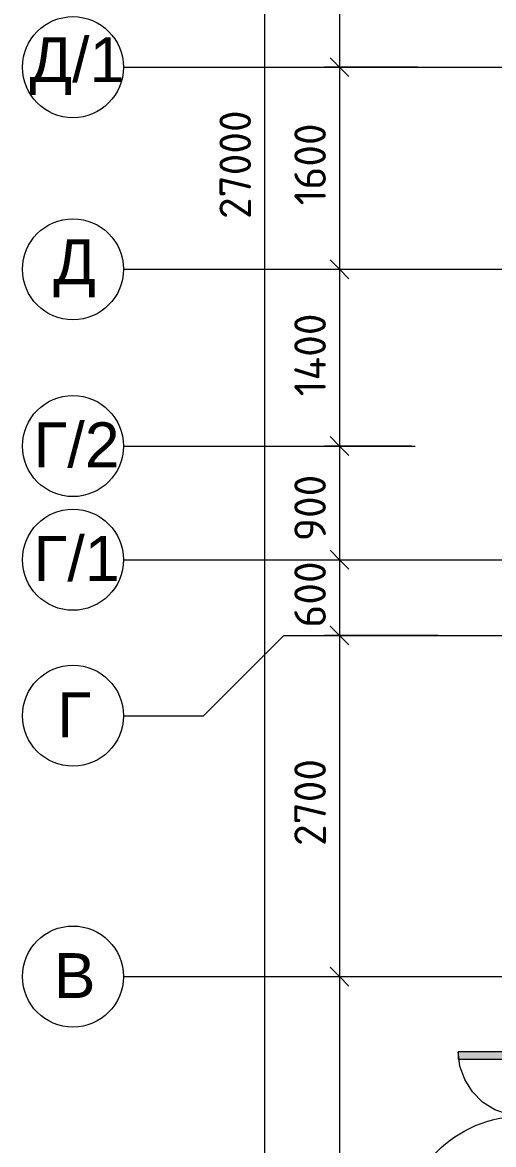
# Model space of a CAD drawing. Header units: millimetres. Extents: x -3817 to 677485, y -22715 to 103890.
# Drawn here: x -3817 to -86, y 8381 to 17265 of the extents above; entities that cross this region are included whole.
import ezdxf

# ---------------------------------------------------------------- set-up
doc = ezdxf.new("R2010")
doc.units = ezdxf.units.MM
doc.layers.add('PDF _Геометрия', color=7, linetype='Continuous', true_color=0x1d1d1d)
doc.layers.add('PDF _Сплошная заливка', color=7, linetype='Continuous', true_color=0xffffff)
doc.layers.add('PDF _Текст', color=7, linetype='Continuous')
doc.styles.add('PDF ArialMT', font='arial.ttf')
doc.styles.add('PDF ISOCPEUR', font='isocpeur.ttf')

msp = doc.modelspace()

# ---------------------------------------------------------------- hatches: boundary and pattern name
at = {"layer": 'PDF _Сплошная заливка', "transparency": 33554559}
for color, points in [(1, [(-1157.1, 10998.7), (-1156.2, 10998.7), (-1156.2, 10998.9), (-1172.4, 10998.9), (-1172.4, 10998.7), (-1158.7, 10998.7)]), (1, [(-1132.6, 10998.7), (-1132.6, 10998.9), (-1148.8, 10998.9), (-1148.8, 10998.7), (-1140.7, 10998.7)]), (1, [(-1107.8, 10998.7), (-1107.8, 10998.9), (-1125.7, 10998.9), (-1125.7, 10998.7), (-1107.9, 10998.7)]), (1, [(-1091.6, 10998.8), (-1059.4, 10998.8), (-1059.4, 10998.9), (-1099.3, 10998.9), (-1099.3, 10998.8)]), (1, [(-979.2, 10998.7), (-979.1, 10998.7), (-979.2, 10998.9), (-995.4, 10998.8), (-995.4, 10998.7), (-989, 10998.7)]), (1, [(-953.8, 10985), (-953.7, 10985), (-953.7, 10996.8), (-953.8, 10996.8), (-953.8, 10985)]), (1, [(-947.6, 10996.7), (-945.4, 10996.8), (-945.4, 10996.8), (-953.7, 10996.8), (-953.6, 10996.7), (-952.5, 10996.7)]), (1, [(-945.3, 10985), (-945.3, 10985.1), (-953.7, 10985.1), (-953.7, 10985), (-948.7, 10985)]), (1, [(-952.7, 10995.6), (-945.4, 10995.7), (-945.4, 10995.8), (-952.7, 10995.7), (-952.7, 10995.6)]), (1, [(-952.7, 10986.1), (-952.6, 10986.1), (-952.7, 10995.6), (-952.7, 10995.6), (-952.7, 10986.1)]), (1, [(-952.7, 10986.1), (-945.4, 10986.1), (-945.4, 10986.2), (-952.6, 10986.1), (-952.7, 10986.1), (-952.7, 10986.1)]), (1, [(-770.9, 10950.7), (-750, 10950.8), (-750, 10950.9), (-783.6, 10950.8), (-783.5, 10950.7), (-772.5, 10950.7)]), (1, [(-949.8, 10817), (-949.8, 10817.2), (-956.5, 10817.1), (-956.5, 10817), (-952.5, 10817)]), (256, [(-16.7, 9056.4), (145.3, 9056.4), (145.3, 9116.3), (-364.7, 9116.3), (-364.7, 9056.4), (-24.3, 9056.4)])]:
    msp.add_hatch(color=color, dxfattribs=at).paths.add_polyline_path(points)

# ---------------------------------------------------------------- linework, layer by layer
at = {"layer": 'PDF _Геометрия', "color": 7, "lineweight": 9}
for points in [[(-1898.8, 29031.3), (-1898.8, 1791.3)], [(-1305.9, 29031.3), (-1305.9, 24061.4), (-1305.9, 23211.3), (-1305.9, 20061.3), (-1305.9, 18911.3), (-1305.9, 16911.3), (-1305.9, 15311.3), (-1305.9, 13911.3), (-1305.9, 13011.3), (-1305.9, 12411.3), (-1305.9, 9711.3), (-1305.9, 5511.3), (-1305.9, 1791.3)], [(-688.5, 16911.3), (-1305.9, 16911.3), (-1425.9, 16911.3)], [(-1499.9, 15311.3), (-1305.9, 15311.3), (-1185.9, 15311.3)], [(-735.3, 13911.3), (-1305.9, 13911.3), (-1425.9, 13911.3)], [(-1499.9, 13011.3), (-1305.9, 13011.3), (-1185.9, 13011.3)], [(-524.8, 12411.3), (-1305.9, 12411.3), (-1425.9, 12411.3)], [(-1499.9, 9711.3), (-1305.9, 9711.3), (-1185.9, 9711.3)]]:
    msp.add_lwpolyline(points, dxfattribs=at)
at = {"layer": 'PDF _Геометрия', "color": 7, "lineweight": 20}
for points in [[(-1230.9, 16836.3), (-1305.9, 16911.3), (-1380.9, 16986.3)], [(-1230.9, 15236.3), (-1305.9, 15311.3), (-1380.9, 15386.3)], [(-1230.9, 13836.3), (-1305.9, 13911.3), (-1380.9, 13986.3)], [(-1230.9, 12936.3), (-1305.9, 13011.3), (-1380.9, 13086.3)], [(-1230.9, 12336.4), (-1305.9, 12411.3), (-1380.9, 12486.3)], [(-1230.9, 9636.3), (-1305.9, 9711.3), (-1380.9, 9786.4)]]:
    msp.add_lwpolyline(points, dxfattribs=at)
at = {"layer": 'PDF _Геометрия', "color": 253, "lineweight": 9, "true_color": 0xaaaaaa}
for points in [[(-3017, 16911.3), (-517, 16911.3), (889.4, 16911.3)], [(-3017, 15311.3), (-517, 15311.3), (889.4, 15311.3)], [(-3017, 13911.3), (-1887.3, 13911.3), (-1836.5, 13911.3), (-706.7, 13911.3)], [(-3017, 13011.3), (-517, 13011.3), (1189.4, 13011.3)], [(-3017, 11776.3), (-2382, 11776.3), (-1747, 12411.3), (753, 12411.3), (1824.4, 12411.3)], [(-3017, 9711.3), (-517, 9711.3), (1189.4, 9711.3)]]:
    msp.add_lwpolyline(points, dxfattribs=at)
msp.add_lwpolyline([(-814.7, 7646.3, -0.414213), (145.3, 8606.3), (31.8, 8619.1), (-76, 8656.9), (-172.7, 8717.6), (-253.5, 8798.4), (-314.2, 8895.1), (-352, 9002.9), (-364.7, 9116.3)], format="xyb", dxfattribs=at)
at = {"layer": 'PDF _Геометрия', "color": 253, "lineweight": 13, "true_color": 0xaaaaaa}
msp.add_lwpolyline([(-364.7, 9116.3), (-364.7, 9056.4), (145.3, 9056.4), (145.3, 9116.3)], close=True, dxfattribs=at)
at = {"layer": 'PDF _Геометрия', "color": 253, "lineweight": 9, "true_color": 0xaaaaaa}
for centre in [(-3417, 16911.3), (-3417, 15311.3), (-3417, 13911.3), (-3417, 13011.3), (-3417, 11776.3), (-3417, 9711.3)]:
    msp.add_circle(centre, 400, dxfattribs=at)
at = {"layer": 'PDF _Геометрия', "color": 253, "lineweight": 20, "true_color": 0xaaaaaa}
for centre in [(-3417, 16911.3), (-3417, 15311.3), (-3417, 13911.3), (-3417, 13011.3), (-3417, 11776.3), (-3417, 9711.3)]:
    msp.add_circle(centre, 400, dxfattribs=at)

# ---------------------------------------------------------------- texts
at = {"layer": 'PDF _Текст', "color": 9, "true_color": 0xbebebe, "char_height": 355.6, "attachment_point": 4, "style": 'PDF ArialMT'}
for s, insert in [('Д/1', (-3760.1, 16919)), ('Д', (-3572.4, 15319)), ('Г/2', (-3730.4, 13919)), ('Г/1', (-3730.4, 13019)), ('Г', (-3542.7, 11784)), ('В', (-3569.3, 9719))]:
    msp.add_mtext(s, dxfattribs=dict(at, insert=insert))
at = {"layer": 'PDF _Текст', "char_height": 250.11, "attachment_point": 4, "rotation": 90, "style": 'PDF ISOCPEUR'}
for s, insert in [('27000', (-2131.6, 15709.1)), ('1600', (-1538.7, 15816.9)), ('1400', (-1538.7, 14304.9)), ('600 900', (-1538.7, 12474.3)), ('2700', (-1538.7, 10745.3))]:
    msp.add_mtext(s, dxfattribs=dict(at, insert=insert))

doc.saveas('drawing.dxf')
